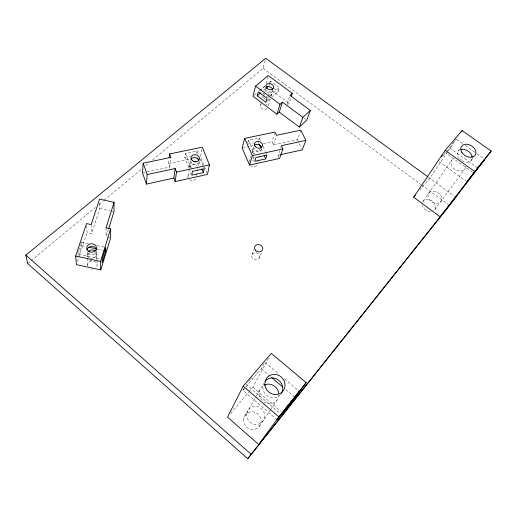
<?xml version="1.0" encoding="UTF-8"?>
<svg xmlns="http://www.w3.org/2000/svg" width="517" height="517" viewBox="0 0 517 517"><rect width="100%" height="100%" fill="white"/><g stroke="black" fill="none" stroke-linecap="round" stroke-linejoin="round"><path stroke-width="0.39" stroke-dasharray="2.58 1.94" d="M142.498 172.911L169.738 167.081L168.458 163.682L168.994 159.184M169.738 167.081L170.92 157.381M188.905 167.773L184.866 157.414L185.454 153.517L197.067 151.093L198.547 154.783M187.981 176.161L188.867 170.752M189.493 166.888L189.959 164.031M196.667 153.426L197.067 151.093M196.499 175.702L197.752 168.775M201.843 149.407L200.48 156.89L207.511 174.403M152.515 160.05L263.05 68.334L265.279 59.817M247.727 142.705L248.36 140.378L259.269 138.097L260.555 140.934M265.951 83.547L267.948 76.257M260.465 105.578L261.712 101.067M262.539 98.062L263.159 95.807M263.573 94.307L263.987 92.808M270.184 83.218L269.615 85.253L270.837 86.158M270.378 82.539L270.759 81.182L279.393 87.554L278.178 91.593L272.317 96.698M249.278 161.944L250.81 156.548M252.096 152.043L252.496 150.621M268.278 105.83L270.669 97.597M271.102 96.104L271.535 94.605M258.597 140.424L259.269 138.097M257.563 162.209L259.185 156.838M109.895 237.646L106.127 236.818L108.512 229.199M300.881 130.181L297.353 139.79L273.409 144.915L271.942 141.736L274.546 133.554M273.409 144.915L276.517 135.28M287.265 103.859L289.998 95.432M86.669 225.832L87.069 232.644L91.612 233.639L99.826 208.513L99.665 202.257M287.349 104.88L289.074 103.322L290.832 97.952M78.545 255.152L81.699 245.653L81.44 242.111L88.491 243.649M77.472 261.615L87.069 232.644M78.5 250.926L77.518 253.866L100.537 258.862M78.739 250.189L80.458 245.045M80.704 244.315L81.44 242.111M279.038 157.129L278.14 155.184L279.626 150.796M280.621 147.868L281.364 145.678M251.999 254.551L253.847 249.388M259.34 258.073A4.078 3.574 20.5 0 0 255.23 252.684A4.078 3.574 20.5 0 0 252.425 258.209A4.078 3.574 20.5 0 0 259.34 258.073L261.292 252.955M277.106 419.791L242.938 390.316L244.683 386.923M242.938 390.316L261.331 368.763L264.827 362.281L279.012 374.263M249.213 391.518L252.826 387.252L268.594 358.3M244.418 416.676L255.825 396.94M256.219 396.261L260.154 389.443M259.191 426.564L270.591 409.567M271.031 408.908L276.744 400.397M446.675 151.559L449.751 147.959L455.464 139.532M447.728 151.733L429.75 178.21L419.894 189.849M448.181 151.067L456.272 139.157M423.139 201.223L451.916 160.083M458.178 151.126L459.516 149.206M434.713 209.792L464.686 169.266M471.213 160.438L472.616 158.551M230.627 413.477L248.696 392.132M248.677 381.165L249.717 379.943M250.241 379.336L251.805 377.507M443.095 155.759L446.165 152.16M266.462 101.804L269.977 98.741M267.606 97.784L269.37 96.252M269.958 95.742L279.393 87.554M263.715 90.301L265.486 88.782M254.164 95.264L256.522 93.26M268.982 82.701L270.759 81.182M27.705 263.625L95.386 207.459M99.115 204.364L103.458 200.758M104.085 200.241L141.341 169.324M145.684 165.718L149.413 162.629M278.14 155.184L279.691 154.841M168.458 163.682L190.327 159.042M242.156 148.056L253.13 145.723M263.321 143.564L271.942 141.736M184.866 157.414L190.25 156.283M248.082 144.094L253.504 142.95M97.112 245.53L104.163 247.068M81.699 245.653L85.583 246.499M97.235 249.032L102.67 250.222M99.826 208.513L110.069 210.787M110.851 210.962L113.217 211.485M456.556 139.351L462.45 143.532M465.067 145.393L476.189 153.297M476.842 153.762L483.389 158.415M449.751 147.959L477.96 168.141M444.53 152.179L472.396 172.193M439.133 161.634L465.752 180.872M428.438 177.253L454.482 196.286M263.05 68.334L420.903 184.44M421.549 184.918L448.187 204.506M273.894 88.42L278.178 91.593M271.761 90.488L289.074 103.322M304.132 118.29L305.418 119.246M284.557 378.948L298.736 390.93M261.331 368.763L270.52 376.557M285.83 389.553L295.02 397.347M252.826 387.252L280.977 411.416M246.073 384.209L279.897 413.27M297.353 139.79L301.521 148.457M263.114 146.602L265.357 151.559M265.68 152.269L266.643 154.389M258.145 141.975L258.81 143.442M261.124 148.592L262.778 152.269M248.36 140.378L254.364 153.937M252.949 157.039L253.886 159.171M200.325 159.21L203.284 166.597M203.575 167.334L204.17 168.813M199.032 161.595L200.499 165.266M185.454 153.517L192.44 171.373M189.196 168.516L191.212 173.699M87.043 254.177L87.205 256.749A4.808 4.162 -5.9 0 1 89.661 253.11M87.295 258.267L87.716 265.092M91.179 224.585L91.612 233.639M96.711 254.021L96.918 259.618M96.95 260.374L97.118 264.917M106.011 227.855L106.127 236.818M422.415 202.477A7.212 5.551 32.4 0 1 432.445 201.229A7.212 5.551 32.4 0 1 433.601 210.768M430.519 211.602A7.212 5.551 32.4 0 1 422.311 205.507M267.076 108.641A3.793 2.908 16.5 0 1 261.822 108.499A3.793 2.908 16.5 0 1 261.247 104.272M265.648 103.923A3.793 2.908 16.5 0 1 267.153 105.054M256.574 165.311A4.013 3.251 16.6 0 1 251.346 166.474M252.561 160.302A4.013 3.251 16.6 0 1 253.588 160.432M195.736 178.837A4.155 3.432 10.2 0 1 189.28 179.515M188.104 177.958A4.155 3.432 10.2 0 1 190.734 173.744M93.687 261.027A4.705 4.097 -6.7 0 1 96.472 266.979M92.375 269.124A4.705 4.097 -6.7 0 1 91.154 269.008M87.864 266.152A4.705 4.097 -6.7 0 1 92.478 260.911M189.409 167.792A4.239 3.47 10.4 0 1 192.292 164.451A4.239 3.47 10.4 0 1 197.132 166.125M191.296 167.443A4.265 3.483 10.5 0 1 191.781 161.931M197.643 163.269A4.265 3.483 10.5 0 1 198.269 165.938M198.961 162.092A4.298 3.496 10.6 0 1 193.92 164.542A4.298 3.496 10.6 0 1 190.586 160.173M94.449 253.033A4.808 4.162 -5.9 0 1 96.149 258.687M91.961 260.852A4.808 4.162 -5.9 0 1 88.569 259.683M96.091 251.947A4.84 4.181 -5.7 0 1 95.684 256.6A4.84 4.181 -5.7 0 1 90.578 258.177M89.415 257.776A4.84 4.181 -5.7 0 1 87.728 252.07M96.582 250.545A4.886 4.207 -5.4 0 1 92.291 254.797A4.886 4.207 -5.4 0 1 86.979 251.779M254.028 157.271A4.091 3.283 16.7 0 1 253.13 156.722M251.992 152.664A4.091 3.283 16.7 0 1 258.92 152.761M253.95 153.892A4.11 3.289 16.7 0 1 252.613 150.208A4.11 3.289 16.7 0 1 256.077 148.192M259.036 149.219A4.11 3.289 16.7 0 1 260.206 153.284M261.654 148.65A4.142 3.302 16.7 0 1 256.471 150.822A4.142 3.302 16.7 0 1 253.899 145.968M278.805 394.561A10.056 9.493 48.9 0 1 264.626 402.381A10.056 9.493 48.9 0 1 263.308 385.682M280.673 394.529A10.288 9.674 47 0 1 267.709 396.184A10.288 9.674 47 0 1 263.683 383.343M269.887 98.915A3.865 2.928 16.6 0 1 267.347 99.723M265.395 99.258A3.865 2.928 16.6 0 1 263.373 97.37M268.426 94.159A3.865 2.928 16.6 0 1 269.958 95.302M264.775 91.49A3.884 2.934 16.6 0 1 270.132 91.664A3.884 2.934 16.6 0 1 270.753 95.936M267.199 96.601A3.884 2.934 16.6 0 1 266.236 96.272M264.685 95.115A3.884 2.934 16.6 0 1 263.967 93.583M272.705 90.572A3.916 2.94 16.6 0 1 268.336 92.569A3.916 2.94 16.6 0 1 265.098 88.756M465.662 166.396A7.891 5.777 31.2 0 1 459.574 171.082A7.891 5.777 31.2 0 1 451.341 165.175A7.891 5.777 31.2 0 1 454.617 158.473M460.195 159.178A7.891 5.777 31.2 0 1 463.484 161.543M471.95 159.107A8.033 5.823 31 0 1 462.754 161.369M459.367 158.939A8.033 5.823 31 0 1 459.367 150.13M264.762 86.236L258.875 91.25L264.827 86.242M243.733 418.977A9.041 8.647 60.8 0 0 255.521 429.162A9.041 8.647 60.8 0 0 257.86 413.949A9.041 8.647 60.8 0 0 243.733 418.977M246.855 413.606A9.241 8.821 57.9 0 0 258.939 424.005A9.241 8.821 57.9 0 0 261.292 408.495A9.241 8.821 57.9 0 0 246.855 413.606M428.839 198.864A7.348 5.603 32.1 0 0 440.788 201.578A7.348 5.603 32.1 0 0 434.965 191.309A7.348 5.603 32.1 0 0 428.839 198.864"/><path stroke-width="0.78" d="M114.063 202.36L106.011 227.855L110.638 228.876L110.651 237.814L100.737 269.9L76.458 264.665L75.676 256.044L86.539 223.564L91.179 224.585L99.581 199.129L114.063 202.36L114.005 211.66L108.751 228.436M173.867 178.087L175.173 181.564L207.511 174.403L209.443 164.897L202.25 147.164L169.615 153.937L170.92 157.381L143.138 163.191L142.498 172.911L146.453 184.11L173.867 178.087L175.147 168.529L147.183 174.539L146.453 184.11M169.169 157.685L169.615 153.937M175.173 181.564L176.478 172.051L175.147 168.529M203.433 172.613L204.17 168.813L192.44 171.373L191.788 175.179L203.433 172.613L201.966 168.943M291.336 96.42L292.338 93.351L268.149 75.527L255.598 86.106L252.987 96.265L276.944 114.205L279.303 112.092L282.424 102.159L302.872 117.353L299.356 127.079L279.303 112.092M244.703 138.356L242.156 148.056L249.582 165.085L279.632 158.428L282.896 148.961L281.364 145.678L305.857 140.404L300.881 130.181L276.517 135.28L275.018 132.068L244.703 138.356L252.302 155.598L249.582 165.085M257.227 95.852L258.3 91.8L267.011 98.295L265.874 102.314L257.227 95.852L260.768 92.821M105.778 250.9L102.153 262.61L102.069 259.191L105.733 247.41L105.778 250.9L104.227 250.558M100.737 269.9L100.505 261.421L110.638 228.876M276.944 114.205L280.027 104.285L282.424 102.159M265.757 158.893L266.959 155.1L255.947 157.504L254.823 161.298L265.757 158.893L264.103 155.216M292.338 93.351L289.998 95.432L310.323 110.431L306.704 120.196L299.356 127.079M305.857 140.404L302.212 149.898L280.466 154.673M243.19 386.16L227.532 417.135L258.72 444.51L278.844 416.857L306.174 382.645L271.289 353.357L243.19 386.16L278.844 416.857M491.15 151.054L474.774 171.554L440.154 216.849L413.671 197.203L445.182 150.324L462.114 130.549L491.15 151.054L449.486 205.462L247.721 458.728L27.705 263.625L25.85 255.12L265.686 58.272L427.785 176.775M441.505 156.67L442.371 155.391M461.216 131.874L462.114 130.549M247.721 458.728L455.781 197.242M283.426 413.516L306.174 382.645M413.671 197.203L415.229 195.361M302.872 117.353L310.323 110.431M266.074 88.278L267.845 86.766M176.478 172.051L209.443 164.897M252.302 155.598L282.896 148.961M75.676 256.044L100.505 261.421M88.691 247.171L96.459 248.864M445.182 150.324L474.774 171.554M255.598 86.106L280.027 104.285M271.748 377.597L282.767 386.955M25.85 255.12L251.029 454.165M259.14 144.178L260.794 147.856M197.572 157.924L198.741 160.858M143.138 163.191L147.183 174.539M193.862 161.485A4.265 3.483 10.5 0 1 196.001 161.976M190.954 159.333A4.298 3.496 10.6 0 1 195.071 157.653A4.298 3.496 10.6 0 1 198.819 160.27M88.51 251.197A4.84 4.181 -5.7 0 1 95.335 251.094M87.018 249.595A4.886 4.207 -5.4 0 1 91.767 246.422A4.886 4.207 -5.4 0 1 96.427 249.459M254.454 145.283A4.142 3.302 16.7 0 1 258.771 144.624A4.142 3.302 16.7 0 1 261.68 147.778M264.374 385.055A10.056 9.493 48.9 0 1 278.734 393.282M265.027 381.197A10.288 9.674 47 0 1 278.45 380.034A10.288 9.674 47 0 1 281.403 393.495M265.893 87.431A3.916 2.94 16.6 0 1 269.952 86.921A3.916 2.94 16.6 0 1 272.717 89.79M460.918 149.516A8.033 5.823 31 0 1 472.183 157.549M281.106 414.304L277.106 419.791L299.356 391.453L281.106 414.304M473.695 173.124L467.051 181.81L484.694 159.346L473.695 173.124M192.434 160.69A4.323 3.509 10.6 0 0 199.491 159.178A4.323 3.509 10.6 0 0 193.894 154.79A4.323 3.509 10.6 0 0 192.434 160.69M89.086 251.682A4.918 4.226 -5.2 0 0 96.485 247.895A4.918 4.226 -5.2 0 0 89.157 244.354A4.918 4.226 -5.2 0 0 89.086 251.682M255.172 146.453A4.168 3.315 16.7 0 0 262.235 146.55A4.168 3.315 16.7 0 0 258.022 141.419A4.168 3.315 16.7 0 0 255.172 146.453M264.95 385.081A10.424 9.771 46 0 0 281.061 392.894A10.424 9.771 46 0 0 278.87 375.407A10.424 9.771 46 0 0 264.95 385.081M266.675 88.019A3.936 2.953 16.6 0 0 273.319 88.226A3.936 2.953 16.6 0 0 269.312 83.56A3.936 2.953 16.6 0 0 266.675 88.019M461.81 152.341A8.117 5.849 30.9 0 0 474.942 155.397A8.117 5.849 30.9 0 0 468.234 144.45A8.117 5.849 30.9 0 0 461.81 152.341M255.346 250.15A4.162 3.619 20.4 0 0 262.403 250.028A4.162 3.619 20.4 0 0 258.196 244.554A4.162 3.619 20.4 0 0 255.346 250.15"/></g></svg>
